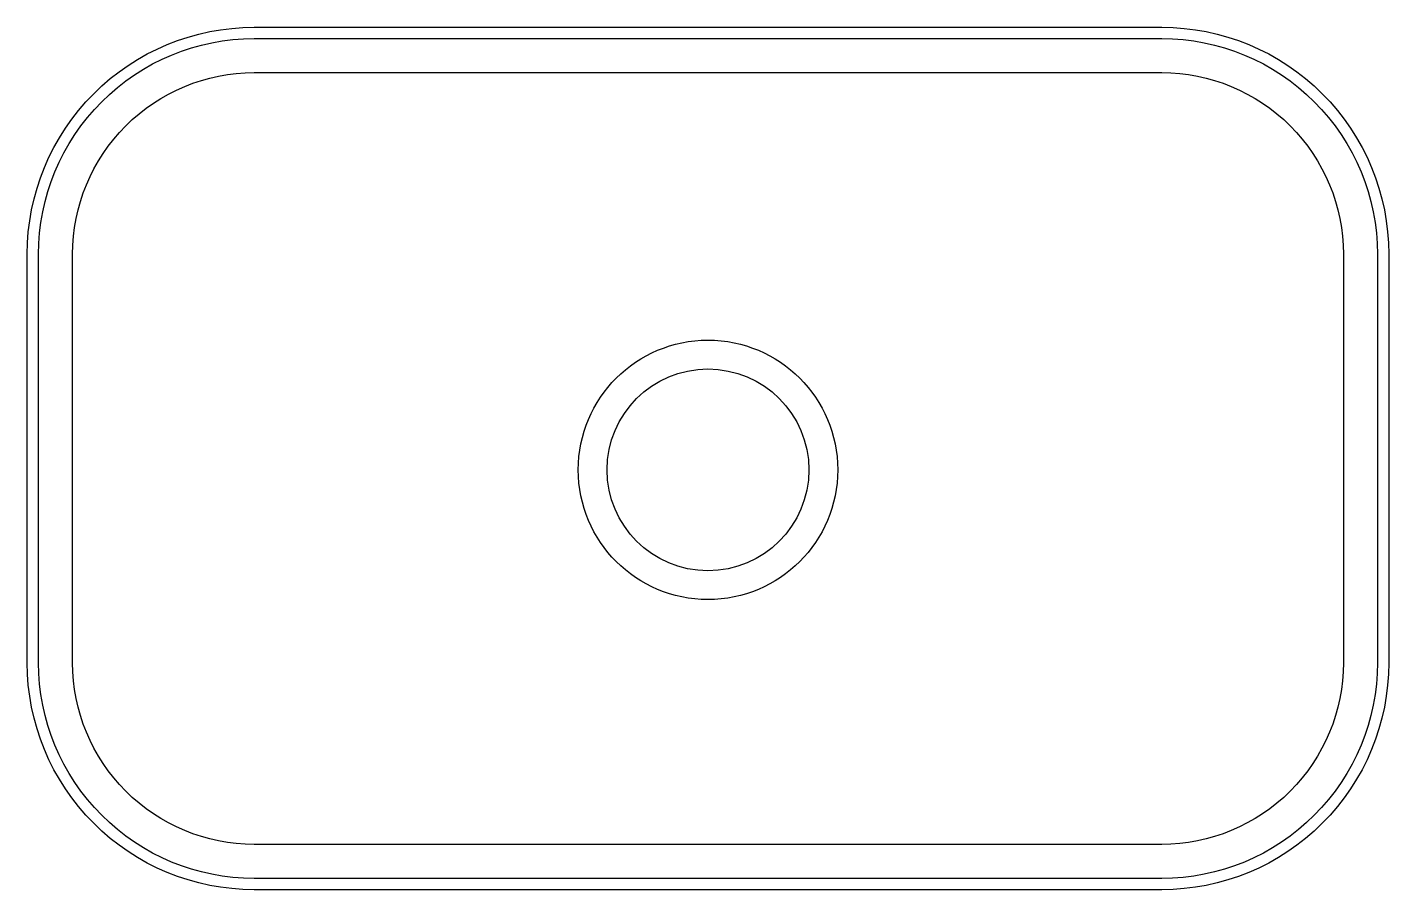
# Model space of a CAD drawing. Extents: x 4098 to 4698, y 1644 to 2024.
import ezdxf

# ---------------------------------------------------------------- set-up
doc = ezdxf.new("R2010")
doc.units = 0
doc.header["$LTSCALE"] = 450
doc.layers.get('0').update_dxf_attribs({"linetype": 'CONTINUOUS'})

msp = doc.modelspace()

# ---------------------------------------------------------------- linework, layer by layer
for points in [[(4197.86, 1644.03, -0.414214), (4097.86, 1744.03), (4097.86, 1924.03, -0.414214), (4197.86, 2024.03), (4597.86, 2024.03, -0.414214), (4697.86, 1924.03), (4697.86, 1744.03, -0.414214), (4597.86, 1644.03)], [(4197.86, 1649.03, -0.414214), (4102.86, 1744.03), (4102.86, 1924.03, -0.414214), (4197.86, 2019.03), (4597.86, 2019.03, -0.414214), (4692.86, 1924.03), (4692.86, 1744.03, -0.414214), (4597.86, 1649.03)], [(4197.86, 1664.03, -0.414214), (4117.86, 1744.03), (4117.86, 1924.03, -0.414214), (4197.86, 2004.03), (4597.86, 2004.03, -0.414214), (4677.86, 1924.03), (4677.86, 1744.03, -0.414214), (4597.86, 1664.03)]]:
    msp.add_lwpolyline(points, format="xyb", close=True)
for radius in [57.15, 44.45]:
    msp.add_circle((4397.86, 1829.03), radius)

doc.saveas('drawing.dxf')
